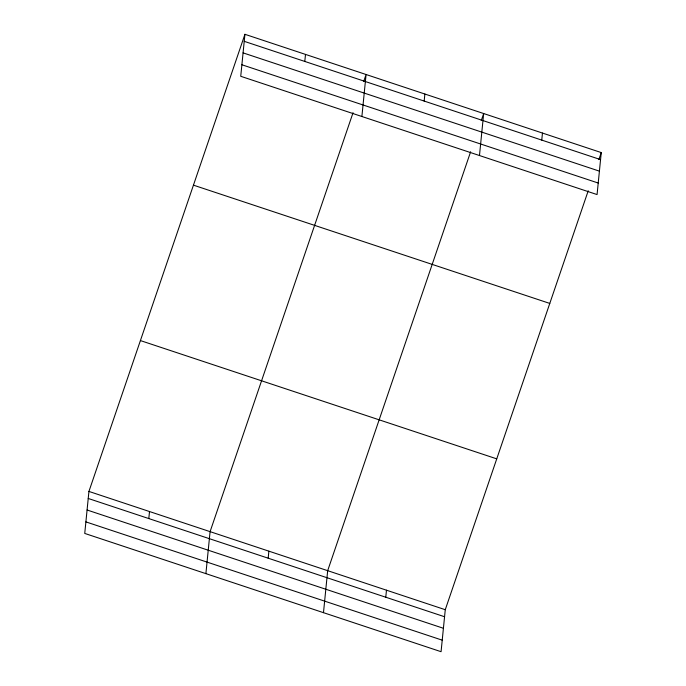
<?xml version="1.0" encoding="UTF-8"?>
<svg xmlns="http://www.w3.org/2000/svg" width="686" height="686" viewBox="0 0 686 686"><rect width="100%" height="100%" fill="white"/><g stroke="black" fill="none" stroke-linecap="round" stroke-linejoin="round"><path stroke-width="1.03" d="M244.928 34.3L240.735 76.292L597.069 194.567L601.262 152.575L244.928 34.3L88.931 491.433L84.738 533.425L441.072 651.7L445.265 609.708L588.219 190.794M148.811 518.573L149.505 511.542M205.894 573.633L210.088 531.641L353.041 112.727M304.798 61.44L305.502 54.408M268.183 558.198L268.878 551.158M361.891 116.509L366.075 74.517L363.674 81.557M323.483 612.667L327.676 570.675L470.63 151.76M424.171 101.065L424.874 94.033M385.772 597.223L386.475 590.192M479.48 155.542L483.673 113.542L481.263 120.582M541.76 140.098L542.463 133.058M598.861 159.615L601.262 152.575M244.225 41.332L600.559 159.615M243.067 52.873L599.41 171.148M241.884 64.758L598.218 183.033M193.443 185.151L549.786 303.426M140.407 340.573L496.741 458.857M88.931 491.433L445.265 609.708M88.228 498.465L444.562 616.74M87.079 509.998L443.413 628.282M85.896 521.883L442.23 640.167"/></g></svg>
